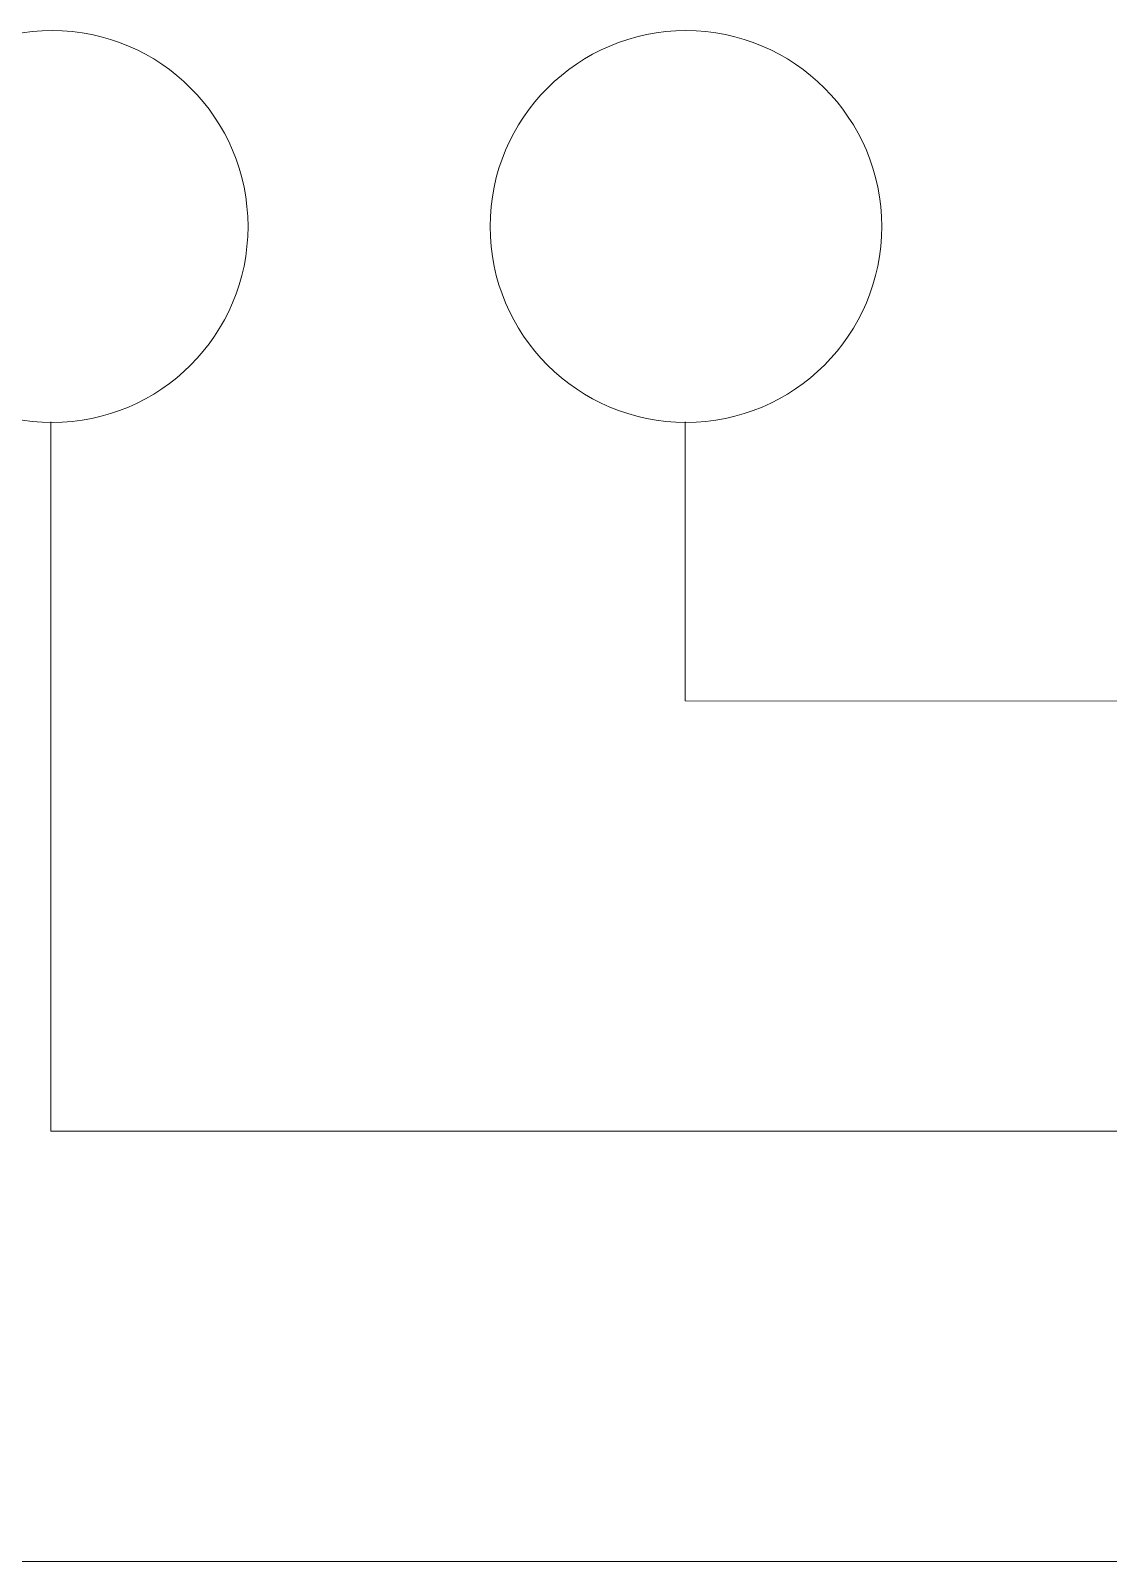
# Model space of a CAD drawing. Header units: millimetres. Extents: x 242 to 1026, y -183 to 372.
# Drawn here: x 564.6 to 576.04, y 159.07 to 175.32 of the extents above; entities that cross this region are included whole.
import ezdxf

# ---------------------------------------------------------------- set-up
doc = ezdxf.new("R2010")
doc.units = ezdxf.units.MM
doc.header["$LTSCALE"] = 30.734
doc.layers.add('layer 1', color=7, linetype='CONTINUOUS')

msp = doc.modelspace()

# ---------------------------------------------------------------- linework, layer by layer
at = {"layer": 'layer 1', "lineweight": 20}
for points, knots in [([(564.825, 171.16), (565.974, 171.16), (566.905, 172.092), (566.905, 173.24), (566.905, 173.24), (566.905, 174.389), (565.974, 175.32), (564.825, 175.32), (564.825, 175.32), (563.676, 175.32), (562.745, 174.389), (562.745, 173.24), (562.745, 173.24), (562.745, 172.092), (563.676, 171.16), (564.825, 171.16)], [0, 0, 0, 0, 0.2, 0.2, 0.2, 0.2, 0.4, 0.4, 0.4, 0.4, 0.6, 0.6, 0.6, 0.6, 1, 1, 1, 1]), ([(571.557, 171.16), (572.706, 171.16), (573.637, 172.092), (573.637, 173.24), (573.637, 173.24), (573.637, 174.389), (572.706, 175.32), (571.557, 175.32), (571.557, 175.32), (570.408, 175.32), (569.477, 174.389), (569.477, 173.24), (569.477, 173.24), (569.477, 172.092), (570.408, 171.16), (571.557, 171.16)], [0, 0, 0, 0, 0.2, 0.2, 0.2, 0.2, 0.4, 0.4, 0.4, 0.4, 0.6, 0.6, 0.6, 0.6, 1, 1, 1, 1]), ([(598.452, 159.068), (598.452, 159.068), (558.071, 159.068), (558.071, 159.068), (558.071, 159.068), (558.071, 159.068), (558.074, 171.166), (558.074, 171.166)], [0, 0, 0, 0, 0.333333, 0.333333, 0.333333, 0.333333, 1, 1, 1, 1]), ([(598.452, 163.634), (598.452, 163.634), (564.811, 163.634), (564.811, 163.634), (564.811, 163.634), (564.811, 163.634), (564.811, 171.166), (564.811, 171.166)], [0, 0, 0, 0, 0.333333, 0.333333, 0.333333, 0.333333, 1, 1, 1, 1]), ([(598.452, 168.2), (598.452, 168.2), (571.55, 168.203), (571.55, 168.203), (571.55, 168.203), (571.55, 168.203), (571.55, 171.166), (571.55, 171.166)], [0, 0, 0, 0, 0.333333, 0.333333, 0.333333, 0.333333, 1, 1, 1, 1])]:
    msp.add_open_spline(points, degree=3, knots=knots, dxfattribs=at)

doc.saveas('drawing.dxf')
